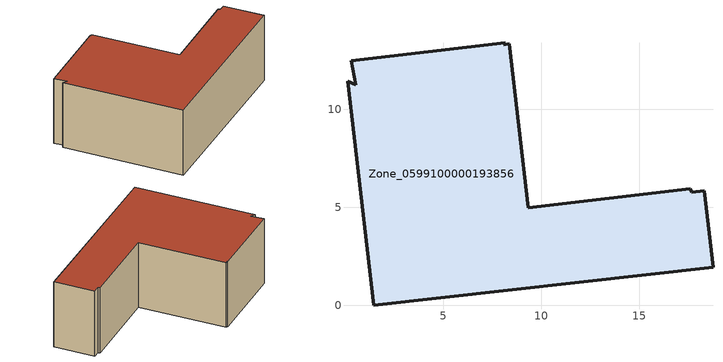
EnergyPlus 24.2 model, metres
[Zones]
Zone_0599100000193856
 floor ground (C_G): 8.36,13.32 9.34,4.97 17.58,5.94 17.66,5.77 18.3,5.84 18.75,1.93 1.46,0 0.12,11.44 0.54,11.26 0.3,12.46 8.17,13.39 8.1,13.29 z0
 wall outside (C_F): 1.46,0 18.75,1.93 18.3,5.84 17.66,5.77 17.58,5.94 9.34,4.97 8.36,13.32 8.1,13.29 8.17,13.39 0.3,12.46 0.54,11.26 0.12,11.44 1.46,0 z0:6.64
 roof outside (C_R): 18.3,5.84 17.66,5.77 17.58,5.94 9.34,4.97 8.36,13.32 8.1,13.29 8.17,13.39 0.3,12.46 0.54,11.26 0.12,11.44 1.46,0 18.75,1.93 z6.64
[BUILDING]
Pand.0599100000193856: North Axis=0; Terrain=City; Loads Convergence Tolerance Value=0.04; Temperature Convergence Tolerance Value=0.4; Solar Distribution=FullExterior; Maximum Number of Warmup Days=25; Minimum Number of Warmup Days=1
[Site:Location]
Rotterdam.The.Hague.AP_ZH_NLD Design_Conditions: Latitude=51.96; Longitude=4.45; Time Zone=1; Elevation=-4.5
[SITE:GROUNDTEMPERATURE:BUILDINGSURFACE]
18, 18, 18, 18, 18, 18, 18, 18, 18, 18, 18, 18
[MATERIAL] Thermal Absorptance=0.9; Solar Absorptance=0.7; Visible Absorptance=0.7
Name | Roughness | Thickness | Conductivity | Density | Specific Heat
G.D.1965 | MediumSmooth | 0.15 | 1 | 540 | 1210
F.D.1965 | Rough | 0.3 | 0.857143 | 1920 | 840
R.D.1965 | MediumRough | 0.2 | 0.08 | 1500 | 1000
[CONSTRUCTION]
C_G: G.D.1965
C_F: F.D.1965
C_R: R.D.1965
[ZONE]
Zone_0599100000193856: Type=1; Multiplier=1; Ceiling Height=Autocalculate; Volume=Autocalculate; Floor Area=autocalculate; Part of Total Floor Area=Yes
[ZONEINFILTRATION:DESIGNFLOWRATE]
Infil_Zone_0599100000193856: Zone or ZoneList or Space or SpaceList=Zone_0599100000193856; Schedule=AlwaysOn; Design Flow Rate Calculation Method=Flow/Area; Flow Rate per Floor Area=0.0042; Constant Term Coefficient=1; Temperature Term Coefficient=0; Velocity Term Coefficient=0; Velocity Squared Term Coefficient=0
[HVACTEMPLATE:ZONE:IDEALLOADSAIRSYSTEM]
Zone_0599100000193856: Maximum Heating Supply Air Temperature=50; Minimum Cooling Supply Air Temperature=13; Maximum Heating Supply Air Humidity Ratio=0.0156; Minimum Cooling Supply Air Humidity Ratio=0.0077; Heating Limit=NoLimit; Cooling Limit=NoLimit; Dehumidification Control Type=ConstantSensibleHeatRatio; Cooling Sensible Heat Ratio=0.7; Dehumidification Setpoint=60; Humidification Control Type=None; Humidification Setpoint=30; Outdoor Air Method=None; Outdoor Air Flow Rate per Person=0.00944; Outdoor Air Flow Rate per Zone Floor Area=0; Outdoor Air Flow Rate per Zone=0; Demand Controlled Ventilation Type=None; Outdoor Air Economizer Type=NoEconomizer; Heat Recovery Type=None; Sensible Heat Recovery Effectiveness=0.7; Latent Heat Recovery Effectiveness=0.65
[ZONECONTROL:THERMOSTAT]
ThermostatControl_Zone_0599100000193856: Zone or ZoneList=Zone_0599100000193856; Control Type Schedule=DualSetpointControlType; Control 1=Thermostat_Zone_0599100000193856; Temperature Difference Between Cutout And Setpoint=0
[THERMOSTATSETPOINT:DUALSETPOINT]
Thermostat_Zone_0599100000193856: Heating Setpoint Temperature Schedule=HeatingSetpoint_Zone_0599100000193856; Cooling Setpoint Temperature Schedule=CoolingSetpoint_Zone_0599100000193856
[SCHEDULE:COMPACT]
HeatingSetpoint_Zone_0599100000193856: Through: 12/31, For: AllDays, Until: 24:00, 21
CoolingSetpoint_Zone_0599100000193856: Through: 12/31, For: AllDays, Until: 24:00, 24
DualSetpointControlType: Through: 12/31, For: AllDays, Until: 24:00, 4
AlwaysOn: Through: 12/31, For: AllDays, Until: 24:00, 1
